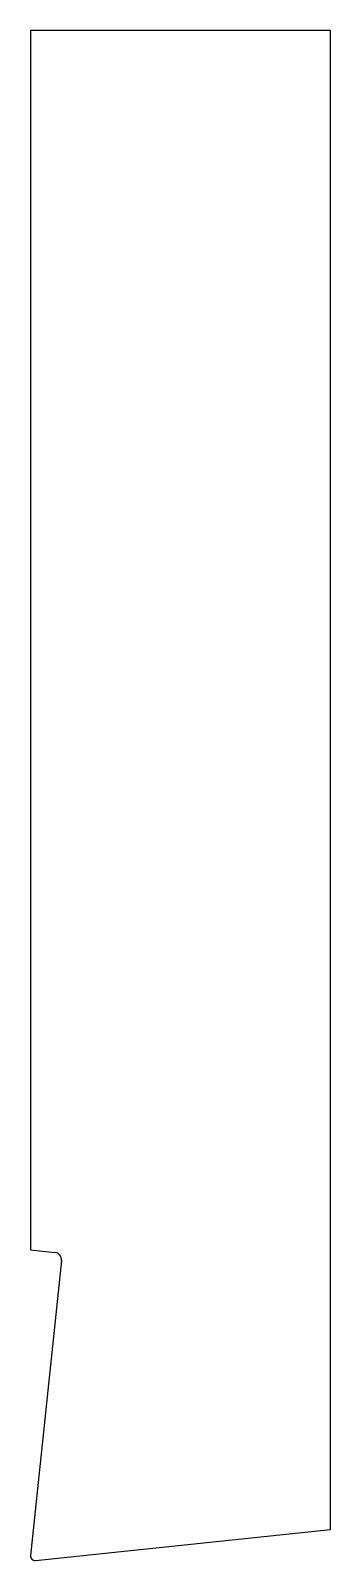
# Model space of a CAD drawing. Header units: millimetres. Extents: x 0 to 20, y 0 to 102.
import ezdxf

# ---------------------------------------------------------------- set-up
doc = ezdxf.new("R2010")
doc.units = ezdxf.units.MM

msp = doc.modelspace()

# ---------------------------------------------------------------- linework, layer by layer
at = {"color": 7, "linetype": 'Continuous', "lineweight": 25}
for p, q in [((20, 102.07), (0, 102.07)), ((0, 102.07), (0, 20.72)), ((20, 2.07), (20, 102.07)), ((0, 20.72), (1.62, 20.55)), ((2.07, 20), (0, 0.33)), ((0.33, 0), (20, 2.07))]:
    msp.add_line(p, q, dxfattribs=at)
for centre, radius, start, end in [((1.57, 20.05), 0.5, 354, 84), ((0.3, 0.3), 0.3, 174, 276)]:
    msp.add_arc(centre, radius, start, end, dxfattribs=at)

doc.saveas('drawing.dxf')
